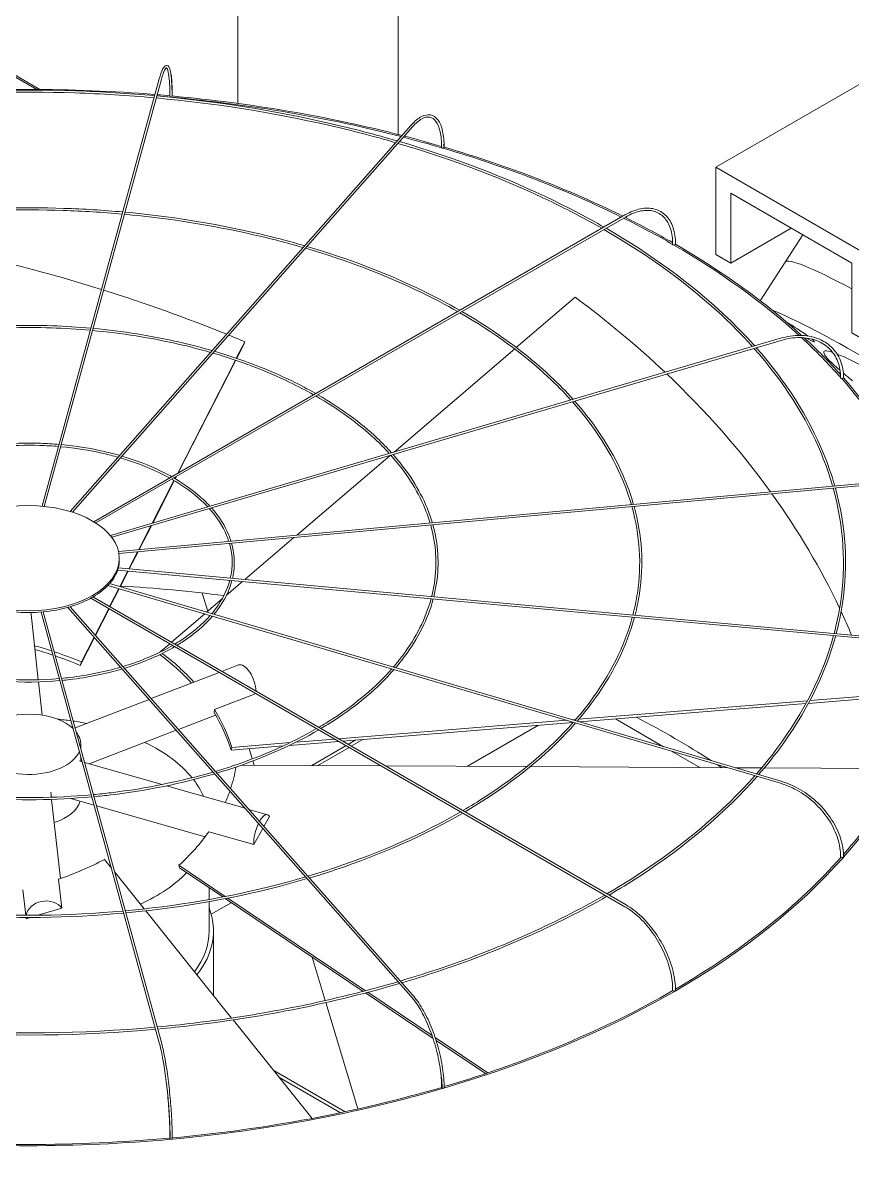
# Model space of a CAD drawing. Header units: millimetres. Extents: x -312439 to 477422, y -331570 to 212570.
# Drawn here: x 399621.9 to 399859.7, y 106468.7 to 106796.9 of the extents above; entities that cross this region are included whole.
import ezdxf

# ---------------------------------------------------------------- set-up
doc = ezdxf.new("R2010")
doc.units = ezdxf.units.MM

msp = doc.modelspace()

# ---------------------------------------------------------------- linework, layer by layer
at = {"color": 0, "linetype": 'Continuous', "lineweight": 0, "extrusion": (0, 0.816497, 0.57735)}
for p, q in [((399683.585, 107006.316), (399683.585, 106773.853)), ((399729.518, 106979.796), (399729.518, 106764.962)), ((399969.23, 106841.399), (399820.62, 106755.599)), ((399608.289, 106788.051), (399625.929, 106777.866)), ((399626.804, 106777.861), (399608.722, 106788.301)), ((399627.427, 106658.396), (399661.048, 106780.954)), ((399661.638, 106780.792), (399628.045, 106658.337)), ((399733.187, 106767.555), (399635.505, 106656.87)), ((399733.646, 106767.15), (399636.147, 106656.671)), ((399820.62, 106755.599), (399863.927, 106730.596)), ((399820.62, 106730.596), (399820.62, 106755.599)), ((399824.951, 106748.098), (399824.951, 106728.096)), ((399859.596, 106728.096), (399824.951, 106748.098)), ((399794.573, 106741.9), (399642.256, 106653.96)), ((399642.847, 106653.594), (399794.879, 106741.37)), ((399842.274, 106738.097), (399824.951, 106728.096)), ((399824.951, 106728.096), (399820.62, 106730.596)), ((399859.596, 106708.093), (399859.596, 106728.096)), ((399780.283, 106718.297), (399763.425, 106703.893)), ((399863.927, 106705.593), (399859.596, 106708.093)), ((399839.184, 106706.532), (399647.017, 106650.001)), ((399839.357, 106705.944), (399647.426, 106649.483)), ((399683.135, 106700.817), (399685.553, 106705.557)), ((399685.183, 106704.59), (399685.553, 106705.557)), ((399685.183, 106704.59), (399683.239, 106700.781)), ((399762.948, 106703.486), (399728.353, 106673.928)), ((399666.318, 106667.852), (399682.853, 106700.265)), ((399682.958, 106700.23), (399666.493, 106667.953)), ((399727.214, 106672.954), (399700.464, 106650.099)), ((399659.012, 106653.53), (399665.252, 106665.762)), ((399665.347, 106665.707), (399659.156, 106653.572)), ((399665.531, 106666.309), (399665.807, 106666.85)), ((399665.981, 106666.95), (399665.626, 106666.253)), ((399862.66, 106664.931), (399649.361, 106645.426)), ((399649.476, 106644.822), (399862.716, 106664.321)), ((399655.148, 106645.955), (399658.629, 106652.778)), ((399658.773, 106652.821), (399655.277, 106645.967)), ((399699.658, 106649.41), (399685.573, 106637.376)), ((399649.578, 106642.988), (399649.578, 106643.488)), ((399652.323, 106640.417), (399654.819, 106645.31)), ((399654.948, 106645.322), (399652.44, 106640.406)), ((399862.66, 106620.568), (399649.094, 106640.097)), ((399862.716, 106621.178), (399649.275, 106640.696)), ((399649.732, 106635.338), (399652.023, 106639.829)), ((399652.14, 106639.819), (399649.839, 106635.306)), ((399839.357, 106579.555), (399646.787, 106636.204)), ((399684.923, 106636.821), (399680.317, 106632.885)), ((399646.327, 106635.701), (399839.184, 106578.967)), ((399646.813, 106629.616), (399649.449, 106634.783)), ((399649.555, 106634.751), (399646.908, 106629.561)), ((399673.349, 106633.518), (399674.93, 106628.283)), ((399733.187, 106517.944), (399634.819, 106629.406)), ((399733.646, 106518.349), (399635.47, 106629.594)), ((399794.573, 106543.599), (399641.406, 106632.03)), ((399642.026, 106632.379), (399794.879, 106544.129)), ((399679.054, 106631.807), (399674.618, 106628.017)), ((399624.265, 106627.473), (399626.359, 106608.64)), ((399627.165, 106628.057), (399661.048, 106504.545)), ((399627.785, 106628.112), (399661.638, 106504.707)), ((399642.651, 106621.457), (399646.534, 106629.069)), ((399646.629, 106629.015), (399642.729, 106621.369)), ((399674.062, 106627.542), (399664.522, 106619.391)), ((399642.43, 106620.783), (399638.347, 106612.78)), ((399638.718, 106613.747), (399642.352, 106620.871)), ((399661.31, 106616.606), (399661.324, 106616.658)), ((399664.029, 106618.969), (399661.324, 106616.658)), ((399638.347, 106612.78), (399638.718, 106613.747)), ((399683.785, 106612.881), (399678.991, 106611.037)), ((399678.256, 106610.755), (399658.726, 106603.243)), ((399626.427, 106608.03), (399627.488, 106598.484)), ((399658.116, 106603.008), (399636.909, 106594.851)), ((399676.891, 106600.106), (399688.78, 106604.679)), ((399865.598, 106603.37), (399847.189, 106601.881)), ((399847.612, 106602.673), (399865.804, 106604.145)), ((399781.327, 106597.312), (399846.888, 106602.615)), ((399846.46, 106601.822), (399781.518, 106596.569)), ((399677.188, 106598.499), (399666.53, 106594.4)), ((399712.418, 106591.739), (399777.795, 106597.026)), ((399779.497, 106597.164), (399780.461, 106597.242)), ((399805.656, 106589.469), (399791.902, 106597.409)), ((399665.92, 106594.165), (399640.971, 106584.568)), ((399779.749, 106596.426), (399713.569, 106591.074)), ((399769.79, 106595.621), (399749.408, 106583.854)), ((399638.536, 106590.141), (399638.536, 106588.922)), ((399681.846, 106589.266), (399698.561, 106590.618)), ((399712.495, 106590.987), (399698.365, 106589.844)), ((399700.225, 106590.752), (399711.343, 106591.652)), ((399717.413, 106591.384), (399715.222, 106590.119)), ((399716.088, 106589.619), (399719.427, 106591.547)), ((399638.536, 106586.607), (399638.536, 106585.264)), ((399696.627, 106589.703), (399681.64, 106588.491)), ((399681.64, 106588.491), (399681.846, 106589.266)), ((399686.823, 106588.91), (399687.714, 106585.964)), ((399714.61, 106589.766), (399704.799, 106584.102)), ((399706.515, 106584.092), (399715.476, 106589.266)), ((399816.023, 106583.483), (399807.91, 106588.167)), ((399638.936, 106585.15), (399638.145, 106585.375)), ((399661.843, 106578.605), (399639.625, 106584.953)), ((399724.611, 106583.992), (399684.714, 106584.213)), ((399687.891, 106585.376), (399688.248, 106584.194)), ((399766.47, 106583.759), (399725.848, 106583.985)), ((399823.983, 106583.439), (399767.431, 106583.753)), ((399833.755, 106583.385), (399826.195, 106583.427)), ((399872.216, 106583.171), (399834.551, 106583.38)), ((399685.656, 106571.803), (399663.12, 106578.241)), ((399630.102, 106574.976), (399629.946, 106576.38)), ((399632.698, 106551.631), (399630.17, 106574.365)), ((399642.358, 106572.674), (399635.562, 106574.616)), ((399674.168, 106563.587), (399643.047, 106572.478)), ((399692.076, 106569.968), (399686.748, 106571.491)), ((399692.672, 106569.406), (399691.068, 106566.596)), ((399688.115, 106561.423), (399675.264, 106565.094)), ((399690.747, 106566.034), (399688.115, 106561.423)), ((399647.296, 106554.675), (399645.339, 106557.115)), ((399666.853, 106554.7), (399666.688, 106555.461)), ((399666.688, 106555.461), (399679.972, 106546.534)), ((399679.222, 106546.388), (399666.853, 106554.7)), ((399633.105, 106543.187), (399632.186, 106551.448)), ((399656.685, 106542.968), (399648.261, 106553.472)), ((399621.934, 106548.401), (399622.742, 106541.135)), ((399675.36, 106545.669), (399675.36, 106548.983)), ((399675.36, 106536.698), (399675.36, 106545.047)), ((399681.668, 106544.744), (399675.945, 106541.44)), ((399719.495, 106519.324), (399679.942, 106545.904)), ((399680.69, 106546.052), (399720.192, 106519.506)), ((399626.242, 106541.147), (399633.105, 106543.187)), ((399681.778, 106511.68), (399657.138, 106542.403)), ((399622.81, 106540.523), (399622.852, 106540.14)), ((399622.852, 106540.14), (399624.14, 106540.523)), ((399676.585, 106518.155), (399676.585, 106536.698)), ((399704.875, 106529.149), (399708.638, 106516.689)), ((399739.54, 106505.854), (399720.174, 106518.868)), ((399720.869, 106519.051), (399739.252, 106506.698)), ((399708.816, 106516.101), (399718.022, 106485.624)), ((399704.85, 106482.911), (399682.221, 106511.127)), ((399740.139, 106506.101), (399755.231, 106495.96)), ((399754.585, 106495.743), (399740.413, 106505.267)), ((399714.298, 106484.811), (399693.866, 106496.607)), ((399695.36, 106494.744), (399713.031, 106484.542))]:
    msp.add_line(p, q, dxfattribs=at)
at = {"color": 3, "linetype": 'Continuous', "lineweight": 0, "extrusion": (0, 0.816497, 0.57735)}
msp.add_line((399626.804, 106777.861), (399391.069, 106913.963), dxfattribs=at)
at = {"color": 5, "linetype": 'Continuous', "lineweight": 0, "extrusion": (0, 0.816497, 0.57735)}
msp.add_line((399833.345, 106717.31), (399845.561, 106736.199), dxfattribs=at)
at = {"color": 0, "linetype": 'Continuous', "lineweight": 0}
for centre, major_axis, ratio, start_param, end_param in [((399623.56, 106626.477), (-262.225, 0), 0.5773503, 4.5737285, 4.8518651), ((399623.56, 106626.477), (-261.613, 0), 0.5773503, 4.556469, 4.5713736), ((399623.56, 106626.477), (-262.225, 0), 0.5773503, 4.5571855, 4.5713361), ((399664.401, 106775.809), (0.306, -0.001), 0.5647458, 3.1415927, 4.5569919), ((399664.401, 106775.809), (0.306, -0.001), 0.5647458, 4.5569919, 6.1277883), ((399623.56, 106626.477), (-261.613, 0), 0.5773503, 4.2918428, 4.5551023), ((399664.449, 106775.984), (0.306, 0), 0.5773503, 5.7174869, 6.2831853), ((399623.56, 106626.477), (-262.225, 0), 0.5773503, 4.2917243, 4.5546375), ((399623.56, 106626.477), (-261.613, 0), 0.5773503, 4.242585, 4.2890574), ((399623.56, 106626.477), (-262.225, 0), 0.5773503, 4.2438111, 4.2889455), ((399742.291, 106761.198), (0.306, -0.003), 0.5659728, 3.1415927, 4.2460434), ((399742.291, 106761.198), (0.306, -0.003), 0.5659728, 4.2460434, 5.8168397), ((399623.56, 106626.477), (-261.613, 0), 0.5773503, 4.0051997, 4.2408431), ((399742.43, 106761.355), (0.306, 0), 0.5773503, 5.290332, 6.2831853), ((399623.56, 106626.477), (-262.225, 0), 0.5773503, 4.0050166, 4.2406095), ((399623.56, 106626.477), (-261.613, 0), 0.5773503, 3.9286416, 4.0018792), ((399623.56, 106626.477), (-262.225, 0), 0.5773503, 3.9309746, 4.001704), ((399623.93, 106584.76), (-236.033, 90.421), 0.5343599, 4.8289255, 5.0170065), ((399808.548, 106733.405), (0.306, -0.004), 0.5683066, 3.1415927, 3.9346429), ((399808.548, 106733.405), (0.306, -0.004), 0.5683066, 3.9346429, 5.5054392), ((399623.56, 106626.477), (-261.613, 0), 0.5773503, 3.7066773, 3.9265771), ((399808.765, 106733.53), (-0.306, 0), 0.5773503, 1.8326303, 3.1415927), ((399623.56, 106626.477), (-262.225, 0), 0.5773503, 3.705131, 3.9265633), ((399623.93, 106584.76), (-236.033, 90.421), 0.5343599, 4.6778989, 4.8264893), ((399623.766, 106584.568), (244.29, -64.884), 0.7560981, 0.9482496, 1.0897919), ((399843.201, 106709.206), (5.708, -3.692), 0.0711624, 0.8878199, 2.0510985), ((399623.93, 106584.76), (-236.033, 90.421), 0.5343599, 4.655659, 4.6753292), ((399623.56, 106626.477), (-261.613, 0), 0.5773503, 3.6151503, 3.7017035), ((399843.201, 106709.206), (5.708, -3.692), 0.0711624, 5.11634, 5.1262933), ((399623.56, 106626.477), (-262.225, 0), 0.5773503, 3.6198551, 3.6998544), ((399843.201, 106709.206), (5.708, -3.692), 0.0711624, 5.3743775, 6.845726), ((399903.82, 106668.955), (-52.199, 33.758), 0.0711624, 6.0148442, 6.7557057), ((399623.766, 106584.568), (244.29, -64.884), 0.7560981, 0.7473423, 0.9452164), ((399851.635, 106699.084), (5.708, -3.692), 0.0711624, 0.6470381, 0.8191165), ((399856.687, 106695.151), (-0.306, 0.005), 0.5715189, 0, 0.4809344), ((399856.687, 106695.151), (-0.306, 0.005), 0.5715189, 0.4809344, 2.0517307), ((399623.56, 106626.477), (-261.613, 0), 0.5773503, 3.3623861, 3.6122993), ((399856.96, 106695.231), (-0.306, 0), 0.5773503, 1.5184711, 3.1415927), ((399903.82, 106668.955), (-52.199, 33.758), 0.0711624, 0.5151173, 0.6172781), ((399623.56, 106626.477), (-262.225, 0), 0.5773503, 3.3525846, 3.6125039), ((399851.635, 106699.084), (5.708, -3.692), 0.0711624, 6.1570759, 6.5045159), ((399623.766, 106584.568), (244.29, -64.884), 0.7560981, 0.5676523, 0.7441319), ((399623.452, 106642.988), (-26.126, 0), 0.5773503, 2.9880814, 3.1415927), ((399623.452, 106642.988), (-26.126, 0), 0.5773503, 2.6739221, 2.9809447), ((399623.452, 106642.988), (-26.126, 0), 0.5773503, 2.3597628, 2.6667854), ((399623.56, 106485.237), (-261.613, 0), 0.5773503, 4.4965959, 4.611374), ((399623.452, 106642.988), (-26.126, 0), 0.5773503, 1.7314443, 2.0384669), ((399623.452, 106642.988), (-26.126, 0), 0.5773503, 2.0456036, 2.3526262), ((399623.452, 106642.988), (-26.126, 0), 0.5773503, 1.417285, 1.7243076), ((399618.771, 106626.862), (-5.494, -0.611), 0.8148193, 3.1415927, 3.239858), ((399623.766, 106584.568), (244.29, -64.884), 0.7560981, 0.5274276, 0.562586), ((399623.93, 106584.76), (56.639, -21.698), 0.5343599, 1.6636456, 1.7494756), ((399623.56, 106583.793), (-56.639, 21.698), 0.5343599, 4.7930664, 4.8825345), ((399623.93, 106584.76), (56.639, -21.698), 0.5343599, 1.5140664, 1.6514841), ((399623.766, 106584.568), (58.621, -15.57), 0.7560981, 1.0889957, 1.0897919), ((399623.766, 106584.568), (58.621, -15.57), 0.7560981, 0.8588781, 1.0770864), ((399623.56, 106583.793), (-56.639, 21.698), 0.5343599, 4.655659, 4.78086), ((399623.56, 106583.793), (58.621, -15.57), 0.7560981, 0.8715668, 1.0888975), ((399685.769, 106607.722), (-1.984, 5.159), 0.4527097, 4.0715694, 6.2831853), ((399623.766, 106584.568), (58.621, -15.57), 0.7560981, 0.4379774, 0.6748983), ((399623.56, 106626.477), (-261.613, 0), 0.5773503, 2.6753447, 2.9836943), ((399623.56, 106626.477), (-262.225, 0), 0.5773503, 2.6707914, 2.9843582), ((399623.56, 106590.141), (-14.976, 0), 0.5773503, 3.6916997, 5.4977871), ((399623.56, 106567.829), (-51.8, 0), 0.5773503, 4.4755897, 4.5522282), ((399623.56, 106567.829), (-51.8, 0), 0.5773503, 4.3841689, 4.46244), ((399623.56, 106583.793), (58.621, -15.57), 0.7560981, 0.4379774, 0.6726233), ((399623.56, 106485.237), (-261.613, 0), 0.5773503, 3.867145, 3.9833748), ((399623.56, 106590.141), (-14.976, 0), 0.5773503, 3.0357663, 3.5615783), ((399623.56, 106567.829), (-51.8, 0), 0.5773503, 3.5810046, 4.0125195), ((399623.56, 106590.141), (-14.976, 0), 0.5773503, 0.1968015, 2.9056449), ((399623.395, 106584.554), (59.282, 12.821), 0.7719474, 5.8595474, 5.99043), ((399623.56, 106485.237), (-261.613, 0), 0.5773503, 3.8494737, 3.8569689), ((399623.56, 106567.829), (-51.8, 0), 0.5773503, 3.3906549, 3.5616615), ((399623.395, 106584.554), (59.282, 12.821), 0.7719474, 5.7736505, 5.8452628), ((399623.56, 106575.233), (-14.976, 0), 0.5773503, 2.0838772, 2.9778132), ((399690.558, 106564.653), (1.518, 5.315), 0.3621096, 5.9116388, 7.2697762), ((399690.558, 106564.653), (1.518, 5.315), 0.3621096, 1.1204156, 2.3231422), ((399623.395, 106584.554), (59.282, 12.821), 0.7719474, 5.3512156, 5.5881365), ((399623.19, 106584.733), (-56.425, -22.248), 0.5660586, 1.5074553, 1.7443762), ((399623.56, 106626.477), (-262.225, 0), 0.5773503, 2.0421116, 2.6702774), ((399623.56, 106626.477), (-261.613, 0), 0.5773503, 2.358999, 2.669365), ((399856.687, 106557.927), (-0.306, 0.005), 0.5830421, 0, 1.1094484), ((399856.96, 106557.847), (-0.306, 0), 0.5773503, 0.5759933, 3.1415927), ((399623.56, 106567.829), (-51.8, 0), 0.5773503, 2.2375498, 2.6358707), ((399628.349, 106540.724), (5.494, 0.611), 0.8148193, 0.440938, 2.9148909), ((399623.56, 106536.698), (-53.025, 0), 0.5773503, 2.7158894, 3.3569527), ((399628.349, 106540.724), (5.494, 0.611), 0.8148193, 3.0505707, 3.1356266), ((399623.56, 106536.698), (-51.8, 0), 0.5773503, 2.7364581, 3.1415927), ((399623.56, 106626.477), (-261.613, 0), 0.5773503, 2.0437737, 2.355024), ((399808.548, 106519.674), (-0.306, 0.004), 0.5862544, 0, 0.7932918), ((399808.765, 106519.549), (-0.306, 0), 0.5773503, 0.261834, 3.1415927), ((399623.56, 106626.477), (-262.225, 0), 0.5773503, 1.7280308, 2.0415976), ((399623.56, 106626.477), (-261.613, 0), 0.5773503, 1.7289191, 2.0406845), ((399742.291, 106491.881), (-0.306, 0.003), 0.5885883, 0, 0.4763277), ((399742.43, 106491.723), (-0.306, 0), 0.5773503, 0, 3.1415927), ((399623.56, 106626.477), (-262.225, 0), 0.5773503, 1.4139544, 1.727034), ((399623.56, 106626.477), (-261.613, 0), 0.5773503, 1.41439, 1.726367), ((399664.401, 106477.269), (-0.306, 0.001), 0.5898153, 0, 0.1588369), ((399664.449, 106477.095), (-0.306, 0), 0.5773503, 0, 3.1415927)]:
    msp.add_ellipse(centre, major_axis=major_axis, ratio=ratio, start_param=start_param, end_param=end_param, dxfattribs=at)
at = {"color": 5, "linetype": 'Continuous', "lineweight": 0}
for centre, major_axis, start_param, end_param in [((399912.246, 106681.985), (71.741, -46.397), 2.4396741, 3.1415927), ((399903.82, 106668.955), (71.741, -46.397), 1.4443777, 2.8199243), ((399903.82, 106668.955), (-52.199, 33.758), 4.5203542, 5.9439197)]:
    msp.add_ellipse(centre, major_axis=major_axis, ratio=0.0711624, start_param=start_param, end_param=end_param, dxfattribs=at)
at = {"color": 0, "linetype": 'Continuous', "lineweight": 0}
msp.add_ellipse((399623.452, 106643.488), major_axis=(-26.126, 0), ratio=0.5773503, dxfattribs=at)
at = {"color": 3, "linetype": 'Continuous', "lineweight": 0}
for start_param, end_param in [(0, 2.3561945), (2.3561945, 3.1415927)]:
    msp.add_ellipse((399623.56, 106485.737), major_axis=(-262.225, 0), ratio=0.5773503, start_param=start_param, end_param=end_param, dxfattribs=at)
at = {"color": 0, "linetype": 'Continuous', "lineweight": 0}
for points, knots in [([(399664.755, 106775.984), (399664.755, 106777.687), (399664.703, 106779.204), (399664.501, 106781.723), (399664.351, 106782.722), (399663.949, 106784.144), (399663.724, 106784.659), (399662.939, 106784.775), (399662.69, 106784.627), (399662.139, 106784.042), (399661.832, 106783.387), (399661.352, 106782.006), (399661.2, 106781.508), (399661.048, 106780.954)], [4.712389, 4.712389, 4.712389, 4.712389, 5.0265482, 5.0265482, 5.3407075, 5.3407075, 5.6548668, 5.6548668, 5.8236028, 5.8236028, 6.1377621, 6.1377621, 6.2831853, 6.2831853, 6.2831853, 6.2831853]), ([(399661.638, 106780.792), (399661.957, 106781.952), (399662.276, 106782.844), (399662.832, 106783.924), (399663.081, 106784.074), (399663.108, 106784.074), (399663.313, 106783.925), (399663.665, 106782.761), (399663.809, 106781.911), (399664.02, 106779.667), (399664.082, 106778.237), (399664.095, 106776.349), (399664.096, 106776.082), (399664.095, 106775.81)], [0, 0, 0, 0, 0.3152669, 0.3152669, 0.6094726, 0.6094726, 0.9267406, 0.9267406, 1.2208373, 1.2208373, 1.5356304, 1.5356304, 1.5863402, 1.5863402, 1.5863402, 1.5863402]), ([(399664.373, 106782.12), (399664.382, 106782.059), (399664.391, 106781.997), (399664.543, 106780.91), (399664.637, 106779.607), (399664.701, 106777.369), (399664.71, 106776.609), (399664.707, 106775.809)], [1.10131175, 1.10131175, 1.10131175, 1.10131175, 1.12076762, 1.12076762, 1.43803566, 1.43803566, 1.5863026, 1.5863026, 1.5863026, 1.5863026]), ([(399659.709, 106776.074), (399652.214, 106776.751), (399644.663, 106777.219), (399620.435, 106778.035), (399603.677, 106777.564), (399587.194, 106776.074)], [5.342386, 5.342386, 5.342386, 5.342386, 5.43953692, 5.43953692, 5.65318828, 5.65318828, 5.65318828, 5.65318828]), ([(399659.544, 106775.473), (399652.026, 106776.151), (399644.451, 106776.617), (399620.332, 106777.416), (399603.71, 106776.948), (399587.359, 106775.473)], [5.34285963, 5.34285963, 5.34285963, 5.34285963, 5.44045758, 5.44045758, 5.65271466, 5.65271466, 5.65271466, 5.65271466]), ([(399728.824, 106762.611), (399722.546, 106764.44), (399716.125, 106766.105), (399693.675, 106771.239), (399677.068, 106773.866), (399660.164, 106775.417)], [5.03043397, 5.03043397, 5.03043397, 5.03043397, 5.12064091, 5.12064091, 5.34017784, 5.34017784, 5.34017784, 5.34017784]), ([(399729.271, 106763.118), (399722.984, 106764.956), (399716.552, 106766.63), (399694.013, 106771.804), (399677.321, 106774.453), (399660.329, 106776.017)], [5.02911205, 5.02911205, 5.02911205, 5.02911205, 5.11935362, 5.11935362, 5.33970837, 5.33970837, 5.33970837, 5.33970837]), ([(399742.736, 106761.355), (399742.736, 106763.07), (399742.586, 106764.619), (399741.989, 106767.245), (399741.545, 106768.323), (399740.364, 106769.908), (399739.615, 106770.414), (399737.975, 106770.699), (399737.115, 106770.525), (399735.302, 106769.605), (399734.337, 106768.819), (399733.313, 106767.696), (399733.25, 106767.626), (399733.187, 106767.555)], [4.712389, 4.712389, 4.712389, 4.712389, 5.0265482, 5.0265482, 5.3407075, 5.3407075, 5.6548668, 5.6548668, 5.9484515, 5.9484515, 6.2626108, 6.2626108, 6.2831853, 6.2831853, 6.2831853, 6.2831853]), ([(399733.646, 106767.15), (399734.56, 106768.185), (399735.469, 106768.951), (399737.152, 106769.873), (399737.917, 106770.03), (399739.259, 106769.795), (399739.856, 106769.401), (399740.883, 106768.002), (399741.3, 106766.997), (399741.852, 106764.494), (399741.992, 106763.003), (399741.985, 106761.296), (399741.985, 106761.248), (399741.985, 106761.2)], [0, 0, 0, 0, 0.3146448, 0.3146448, 0.6289116, 0.6289116, 0.9461796, 0.9461796, 1.2634477, 1.2634477, 1.5772832, 1.5772832, 1.5863402, 1.5863402, 1.5863402, 1.5863402]), ([(399787.924, 106738.061), (399783.322, 106740.69), (399778.529, 106743.209), (399760.031, 106752.148), (399745.208, 106757.801), (399729.473, 106762.421)], [4.71777189, 4.71777189, 4.71777189, 4.71777189, 4.80086127, 4.80086127, 5.02732174, 5.02732174, 5.02732174, 5.02732174]), ([(399788.538, 106738.416), (399783.924, 106741.061), (399779.119, 106743.595), (399760.57, 106752.591), (399745.703, 106758.278), (399729.92, 106762.928)], [4.71590946, 4.71590946, 4.71590946, 4.71590946, 4.79913358, 4.79913358, 5.02600568, 5.02600568, 5.02600568, 5.02600568]), ([(399742.588, 106762.21), (399742.594, 106762.005), (399742.597, 106761.799), (399742.599, 106761.459), (399742.598, 106761.328), (399742.597, 106761.197)], [7.805980691, 7.805980691, 7.805980691, 7.805980691, 7.845140151, 7.845140151, 7.869416781, 7.869416781, 7.869416781, 7.869416781]), ([(399650.566, 106742.746), (399644.982, 106743.249), (399639.357, 106743.596), (399621.239, 106744.208), (399608.686, 106743.858), (399596.337, 106742.746)], [5.34296141, 5.34296141, 5.34296141, 5.34296141, 5.43938168, 5.43938168, 5.65261288, 5.65261288, 5.65261288, 5.65261288]), ([(399650.401, 106742.145), (399644.794, 106742.649), (399639.145, 106742.995), (399621.136, 106743.59), (399608.718, 106743.242), (399596.502, 106742.145)], [5.34359392, 5.34359392, 5.34359392, 5.34359392, 5.44060854, 5.44060854, 5.65198037, 5.65198037, 5.65198037, 5.65198037]), ([(399702.291, 106732.546), (399697.637, 106733.897), (399692.879, 106735.129), (399676.118, 106738.959), (399663.681, 106740.926), (399651.021, 106742.089)], [5.03177949, 5.03177949, 5.03177949, 5.03177949, 5.12085286, 5.12085286, 5.34001919, 5.34001919, 5.34001919, 5.34001919]), ([(399702.739, 106733.053), (399698.075, 106734.413), (399693.307, 106735.653), (399676.456, 106739.524), (399663.934, 106741.513), (399651.186, 106742.689)], [5.03001504, 5.03001504, 5.03001504, 5.03001504, 5.11913743, 5.11913743, 5.33939405, 5.33939405, 5.33939405, 5.33939405]), ([(399809.071, 106733.53), (399809.071, 106735.255), (399808.835, 106736.85), (399807.901, 106739.629), (399807.203, 106740.813), (399805.404, 106742.633), (399804.306, 106743.269), (399801.838, 106743.921), (399800.471, 106743.938), (399797.606, 106743.369), (399796.107, 106742.781), (399794.6, 106741.915), (399794.586, 106741.908), (399794.573, 106741.9)], [3.1415927, 3.1415927, 3.1415927, 3.1415927, 3.4557519, 3.4557519, 3.7699112, 3.7699112, 4.0826965, 4.0826965, 4.3954482, 4.3954482, 4.7096075, 4.7096075, 4.712389, 4.712389, 4.712389, 4.712389]), ([(399794.879, 106741.37), (399796.317, 106742.2), (399797.748, 106742.76), (399800.448, 106743.295), (399801.715, 106743.27), (399803.966, 106742.657), (399804.953, 106742.069), (399806.575, 106740.376), (399807.211, 106739.267), (399808.056, 106736.62), (399808.264, 106735.082), (399808.242, 106733.409)], [1.5707963, 1.5707963, 1.5707963, 1.5707963, 1.8880644, 1.8880644, 2.2053324, 2.2053324, 2.5226004, 2.5226004, 2.8398685, 2.8398685, 3.1571365, 3.1571365, 3.1571365, 3.1571365]), ([(399831.116, 106704.158), (399828.38, 106707.211), (399825.44, 106710.204), (399812.759, 106722.039), (399801.401, 106730.308), (399788.539, 106737.709)], [4.40451603, 4.40451603, 4.40451603, 4.40451603, 4.48100319, 4.48100319, 4.71406654, 4.71406654, 4.71406654, 4.71406654]), ([(399831.767, 106704.35), (399829.034, 106707.412), (399826.1, 106710.413), (399813.41, 106722.309), (399802.034, 106730.622), (399789.151, 106738.063)], [4.40270972, 4.40270972, 4.40270972, 4.40270972, 4.47899466, 4.47899466, 4.71221436, 4.71221436, 4.71221436, 4.71221436]), ([(399746.6, 106714.203), (399743.208, 106716.133), (399739.679, 106717.984), (399725.87, 106724.653), (399714.747, 106728.892), (399702.94, 106732.356)], [4.7196458, 4.7196458, 4.7196458, 4.7196458, 4.80114658, 4.80114658, 5.02763075, 5.02763075, 5.02763075, 5.02763075]), ([(399747.215, 106714.558), (399743.81, 106716.504), (399740.269, 106718.371), (399726.409, 106725.096), (399715.242, 106729.37), (399703.388, 106732.863)], [4.71715813, 4.71715813, 4.71715813, 4.71715813, 4.79884427, 4.79884427, 5.02587671, 5.02587671, 5.02587671, 5.02587671]), ([(399779.049, 106688.841), (399777.039, 106691.072), (399774.884, 106693.26), (399765.417, 106702.089), (399756.882, 106708.296), (399747.216, 106713.851)], [4.40671458, 4.40671458, 4.40671458, 4.40671458, 4.48133637, 4.48133637, 4.71470569, 4.71470569, 4.71470569, 4.71470569]), ([(399779.7, 106689.033), (399777.694, 106691.273), (399775.543, 106693.469), (399766.068, 106702.358), (399757.515, 106708.61), (399747.828, 106714.205)], [4.40429576, 4.40429576, 4.40429576, 4.40429576, 4.47865981, 4.47865981, 4.7122362, 4.7122362, 4.7122362, 4.7122362]), ([(399641.426, 106709.429), (399637.753, 106709.757), (399634.052, 106709.985), (399622.043, 106710.393), (399613.692, 106710.163), (399605.477, 106709.429)], [5.34408303, 5.34408303, 5.34408303, 5.34408303, 5.43906993, 5.43906993, 5.65149126, 5.65149126, 5.65149126, 5.65149126]), ([(399641.262, 106708.828), (399637.565, 106709.157), (399633.84, 106709.383), (399621.94, 106709.774), (399613.725, 106709.547), (399605.642, 106708.828)], [5.34503474, 5.34503474, 5.34503474, 5.34503474, 5.44090812, 5.44090812, 5.65053954, 5.65053954, 5.65053954, 5.65053954]), ([(399675.765, 106702.49), (399672.734, 106703.364), (399669.637, 106704.163), (399658.563, 106706.691), (399650.296, 106707.998), (399641.881, 106708.772)], [5.03439168, 5.03439168, 5.03439168, 5.03439168, 5.12127422, 5.12127422, 5.3396756, 5.3396756, 5.3396756, 5.3396756]), ([(399676.214, 106702.998), (399673.172, 106703.881), (399670.064, 106704.688), (399658.901, 106707.255), (399650.548, 106708.585), (399642.046, 106709.372)], [5.03173968, 5.03173968, 5.03173968, 5.03173968, 5.11870396, 5.11870396, 5.33874043, 5.33874043, 5.33874043, 5.33874043]), ([(399857.266, 106695.231), (399857.266, 106696.964), (399856.966, 106698.614), (399855.791, 106701.583), (399854.915, 106702.902), (399852.674, 106705.069), (399851.31, 106705.917), (399848.239, 106707.058), (399846.532, 106707.352), (399842.943, 106707.365), (399841.062, 106707.084), (399839.184, 106706.532)], [4.712389, 4.712389, 4.712389, 4.712389, 5.0265482, 5.0265482, 5.3407075, 5.3407075, 5.6548668, 5.6548668, 5.969026, 5.969026, 6.2831853, 6.2831853, 6.2831853, 6.2831853]), ([(399839.357, 106705.944), (399841.173, 106706.478), (399842.985, 106706.745), (399846.42, 106706.722), (399848.041, 106706.432), (399850.933, 106705.332), (399852.204, 106704.522), (399854.279, 106702.464), (399855.083, 106701.215), (399856.148, 106698.392), (399856.409, 106696.818), (399856.381, 106695.156)], [6.2831853, 6.2831853, 6.2831853, 6.2831853, 6.6004533, 6.6004533, 6.9177214, 6.9177214, 7.2349894, 7.2349894, 7.5522575, 7.5522575, 7.8695255, 7.8695255, 7.8695255, 7.8695255]), ([(399705.285, 106690.35), (399703.101, 106691.584), (399700.831, 106692.769), (399691.711, 106697.169), (399684.292, 106699.993), (399676.416, 106702.301)], [4.72327264, 4.72327264, 4.72327264, 4.72327264, 4.80171455, 4.80171455, 5.02817129, 5.02817129, 5.02817129, 5.02817129]), ([(399705.901, 106690.705), (399703.704, 106691.955), (399701.422, 106693.156), (399692.25, 106697.612), (399684.787, 106700.471), (399676.863, 106702.808)], [4.71952861, 4.71952861, 4.71952861, 4.71952861, 4.7982649, 4.7982649, 5.02554265, 5.02554265, 5.02554265, 5.02554265]), ([(399854.118, 106664.15), (399853.23, 106667.258), (399852.153, 106670.349), (399846.575, 106683.886), (399840.074, 106694.062), (399831.567, 106703.652)], [4.09036759, 4.09036759, 4.09036759, 4.09036759, 4.16055829, 4.16055829, 4.40029723, 4.40029723, 4.40029723, 4.40029723]), ([(399854.738, 106664.207), (399853.852, 106667.325), (399852.778, 106670.426), (399847.205, 106684.016), (399840.709, 106694.226), (399832.216, 106703.843)], [4.08953528, 4.08953528, 4.08953528, 4.08953528, 4.15944113, 4.15944113, 4.39851052, 4.39851052, 4.39851052, 4.39851052]), ([(399726.988, 106673.527), (399725.703, 106674.939), (399724.33, 106676.325), (399718.077, 106682.147), (399712.368, 106686.291), (399705.902, 106689.999)], [4.41096312, 4.41096312, 4.41096312, 4.41096312, 4.4820009, 4.4820009, 4.71586354, 4.71586354, 4.71586354, 4.71586354]), ([(399727.641, 106673.718), (399726.359, 106675.139), (399724.99, 106676.533), (399718.728, 106682.417), (399713.002, 106686.606), (399706.515, 106690.353)], [4.40730528, 4.40730528, 4.40730528, 4.40730528, 4.47799052, 4.47799052, 4.71216027, 4.71216027, 4.71216027, 4.71216027]), ([(399797.028, 106658.929), (399796.374, 106661.201), (399795.588, 106663.46), (399791.429, 106673.613), (399786.541, 106681.294), (399780.15, 106688.527)], [4.09145544, 4.09145544, 4.09145544, 4.09145544, 4.15925512, 4.15925512, 4.39870409, 4.39870409, 4.39870409, 4.39870409]), ([(399796.406, 106658.873), (399795.752, 106661.134), (399794.964, 106663.383), (399790.798, 106673.483), (399785.906, 106681.13), (399779.501, 106688.336)], [4.09258463, 4.09258463, 4.09258463, 4.09258463, 4.16074385, 4.16074385, 4.40108815, 4.40108815, 4.40108815, 4.40108815]), ([(399632.286, 106676.111), (399630.523, 106676.266), (399628.748, 106676.374), (399622.847, 106676.577), (399618.7, 106676.469), (399614.617, 106676.111)], [5.34742678, 5.34742678, 5.34742678, 5.34742678, 5.43812478, 5.43812478, 5.64814751, 5.64814751, 5.64814751, 5.64814751]), ([(399632.122, 106675.511), (399630.335, 106675.665), (399628.536, 106675.772), (399622.744, 106675.959), (399618.733, 106675.852), (399614.782, 106675.511)], [5.34934775, 5.34934775, 5.34934775, 5.34934775, 5.44178794, 5.44178794, 5.64622654, 5.64622654, 5.64622654, 5.64622654]), ([(399649.239, 106672.432), (399647.831, 106672.831), (399646.395, 106673.196), (399641.008, 106674.422), (399636.911, 106675.069), (399632.742, 106675.456)], [5.04221465, 5.04221465, 5.04221465, 5.04221465, 5.12251796, 5.12251796, 5.33864709, 5.33864709, 5.33864709, 5.33864709]), ([(399649.688, 106672.941), (399648.27, 106673.348), (399646.823, 106673.722), (399641.346, 106674.986), (399637.164, 106675.656), (399632.906, 106676.055)], [5.03687901, 5.03687901, 5.03687901, 5.03687901, 5.11739529, 5.11739529, 5.33679188, 5.33679188, 5.33679188, 5.33679188]), ([(399663.967, 106666.495), (399662.992, 106667.034), (399661.984, 106667.553), (399657.553, 106669.684), (399653.836, 106671.094), (399649.891, 106672.245)], [4.73414686, 4.73414686, 4.73414686, 4.73414686, 4.80339703, 4.80339703, 5.02979007, 5.02979007, 5.02979007, 5.02979007]), ([(399664.585, 106666.852), (399663.597, 106667.406), (399662.575, 106667.941), (399658.092, 106670.127), (399654.331, 106671.572), (399650.338, 106672.752)], [4.72658474, 4.72658474, 4.72658474, 4.72658474, 4.79652126, 4.79652126, 5.0245472, 5.0245472, 5.0245472, 5.0245472]), ([(399738.697, 106653.595), (399738.276, 106655.014), (399737.775, 106656.425), (399735.023, 106663.087), (399731.742, 106668.202), (399727.443, 106673.022)], [4.09685918, 4.09685918, 4.09685918, 4.09685918, 4.16111414, 4.16111414, 4.40251946, 4.40251946, 4.40251946, 4.40251946]), ([(399739.319, 106653.652), (399738.899, 106655.081), (399738.4, 106656.502), (399735.653, 106663.218), (399732.377, 106668.367), (399728.093, 106673.213)], [4.09510983, 4.09510983, 4.09510983, 4.09510983, 4.15888353, 4.15888353, 4.39893942, 4.39893942, 4.39893942, 4.39893942]), ([(399674.922, 106658.21), (399674.364, 106658.804), (399673.775, 106659.389), (399670.737, 106662.205), (399667.855, 106664.286), (399664.589, 106666.146)], [4.42373247, 4.42373247, 4.42373247, 4.42373247, 4.48397953, 4.48397953, 4.71933502, 4.71933502, 4.71933502, 4.71933502]), ([(399675.579, 106658.403), (399675.024, 106659.005), (399674.438, 106659.598), (399671.389, 106662.475), (399668.489, 106664.601), (399665.202, 106666.5)], [4.41624247, 4.41624247, 4.41624247, 4.41624247, 4.47598634, 4.47598634, 4.71193426, 4.71193426, 4.71193426, 4.71193426]), ([(399854.549, 106621.925), (399855.305, 106624.781), (399855.901, 106627.65), (399858.003, 106641.528), (399857.313, 106652.645), (399854.286, 106663.55)], [3.77541609, 3.77541609, 3.77541609, 3.77541609, 3.83978539, 3.83978539, 4.08585643, 4.08585643, 4.08585643, 4.08585643]), ([(399855.168, 106621.868), (399855.921, 106624.731), (399856.516, 106627.608), (399858.613, 106641.524), (399857.924, 106652.675), (399854.906, 106663.607)], [3.77616248, 3.77616248, 3.77616248, 3.77616248, 3.84020832, 3.84020832, 4.08505688, 4.08505688, 4.08505688, 4.08505688]), ([(399680.981, 106648.318), (399680.797, 106648.893), (399680.586, 106649.466), (399679.248, 106652.691), (399677.577, 106655.275), (399675.384, 106657.708)], [4.10975269, 4.10975269, 4.10975269, 4.10975269, 4.16221832, 4.16221832, 4.40682155, 4.40682155, 4.40682155, 4.40682155]), ([(399681.605, 106648.375), (399681.422, 106648.96), (399681.212, 106649.543), (399679.878, 106652.822), (399678.213, 106655.439), (399676.035, 106657.899)], [4.10592526, 4.10592526, 4.10592526, 4.10592526, 4.15777238, 4.15777238, 4.39963811, 4.39963811, 4.39963811, 4.39963811]), ([(399796.845, 106627.201), (399797.386, 106629.275), (399797.816, 106631.358), (399799.386, 106641.717), (399798.862, 106650.074), (399796.577, 106658.273)], [3.77736844, 3.77736844, 3.77736844, 3.77736844, 3.83971259, 3.83971259, 4.08656564, 4.08656564, 4.08656564, 4.08656564]), ([(399797.463, 106627.145), (399798.002, 106629.225), (399798.431, 106631.316), (399799.996, 106641.713), (399799.474, 106650.104), (399797.197, 106658.33)], [3.77834287, 3.77834287, 3.77834287, 3.77834287, 3.84027623, 3.84027623, 4.08549455, 4.08549455, 4.08549455, 4.08549455]), ([(399739.136, 106632.478), (399739.465, 106633.773), (399739.729, 106635.074), (399740.768, 106641.914), (399740.412, 106647.508), (399738.87, 106652.996)], [3.78111281, 3.78111281, 3.78111281, 3.78111281, 3.83956511, 3.83956511, 4.08781837, 4.08781837, 4.08781837, 4.08781837]), ([(399739.753, 106632.422), (399740.081, 106633.724), (399740.344, 106635.032), (399741.378, 106641.91), (399741.024, 106647.538), (399739.49, 106653.053)], [3.78251471, 3.78251471, 3.78251471, 3.78251471, 3.8404098, 3.8404098, 4.0861992, 4.0861992, 4.0861992, 4.0861992]), ([(399681.422, 106637.756), (399681.543, 106638.272), (399681.643, 106638.789), (399682.15, 106642.11), (399681.962, 106644.941), (399681.163, 106647.719)], [3.79241111, 3.79241111, 3.79241111, 3.79241111, 3.83910744, 3.83910744, 4.09159713, 4.09159713, 4.09159713, 4.09159713]), ([(399682.038, 106637.7), (399682.158, 106638.223), (399682.258, 106638.747), (399682.761, 106642.106), (399682.574, 106644.972), (399681.784, 106647.776)], [3.79485754, 3.79485754, 3.79485754, 3.79485754, 3.8407928, 3.8407928, 4.08828416, 4.08828416, 4.08828416, 4.08828416]), ([(399676.09, 106627.584), (399676.471, 106628.036), (399676.834, 106628.492), (399679.144, 106631.578), (399680.521, 106634.341), (399681.272, 106637.155)], [3.47410339, 3.47410339, 3.47410339, 3.47410339, 3.51894345, 3.51894345, 3.77424927, 3.77424927, 3.77424927, 3.77424927]), ([(399676.731, 106627.395), (399677.074, 106627.81), (399677.403, 106628.228), (399679.722, 106631.342), (399681.13, 106634.189), (399681.89, 106637.098)], [3.48078418, 3.48078418, 3.48078418, 3.48078418, 3.52099532, 3.52099532, 3.77722211, 3.77722211, 3.77722211, 3.77722211]), ([(399728.152, 106612.268), (399729.098, 106613.365), (399729.992, 106614.476), (399734.724, 106620.805), (399737.466, 106626.289), (399738.978, 106631.878)], [3.46491265, 3.46491265, 3.46491265, 3.46491265, 3.51947788, 3.51947788, 3.77207122, 3.77207122, 3.77207122, 3.77207122]), ([(399728.797, 106612.079), (399729.703, 106613.139), (399730.562, 106614.212), (399735.302, 106620.57), (399738.075, 106626.137), (399739.597, 106631.821)], [3.46836695, 3.46836695, 3.46836695, 3.46836695, 3.52050672, 3.52050672, 3.77360482, 3.77360482, 3.77360482, 3.77360482]), ([(399665.466, 106618.846), (399666.062, 106619.2), (399666.644, 106619.562), (399670.545, 106622.093), (399673.389, 106624.502), (399675.652, 106627.074)], [3.15594616, 3.15594616, 3.15594616, 3.15594616, 3.1998122, 3.1998122, 3.45718678, 3.45718678, 3.45718678, 3.45718678]), ([(399666.073, 106618.496), (399666.578, 106618.8), (399667.073, 106619.11), (399671.018, 106621.671), (399673.966, 106624.185), (399676.298, 106626.884)], [3.16311142, 3.16311142, 3.16311142, 3.16311142, 3.20013863, 3.20013863, 3.46418527, 3.46418527, 3.46418527, 3.46418527]), ([(399780.211, 106596.954), (399781.724, 106598.695), (399783.15, 106600.46), (399790.304, 106610.033), (399794.411, 106618.236), (399796.685, 106626.601)], [3.46185589, 3.46185589, 3.46185589, 3.46185589, 3.51965328, 3.51965328, 3.77134922, 3.77134922, 3.77134922, 3.77134922]), ([(399780.857, 106596.764), (399782.33, 106598.468), (399783.72, 106600.196), (399790.882, 106609.798), (399795.02, 106618.085), (399797.304, 106626.544)], [3.46418406, 3.46418406, 3.46418406, 3.46418406, 3.52033986, 3.52033986, 3.7723822, 3.7723822, 3.7723822, 3.7723822]), ([(399832.262, 106581.642), (399834.345, 106584.03), (399836.306, 106586.453), (399845.881, 106599.269), (399851.353, 106610.188), (399854.388, 106621.324)], [3.46025293, 3.46025293, 3.46025293, 3.46025293, 3.51974047, 3.51974047, 3.77090484, 3.77090484, 3.77090484, 3.77090484]), ([(399832.908, 106581.452), (399834.951, 106583.803), (399836.875, 106586.188), (399846.459, 106599.034), (399851.962, 106610.037), (399855.007, 106621.268)], [3.4620089, 3.4620089, 3.4620089, 3.4620089, 3.52025567, 3.52025567, 3.77168417, 3.77168417, 3.77168417, 3.77168417]), ([(399650.602, 106612.448), (399651.342, 106612.671), (399652.074, 106612.904), (399657.199, 106614.616), (399661.265, 106616.418), (399664.858, 106618.49)], [2.837842, 2.837842, 2.837842, 2.837842, 2.88061564, 2.88061564, 3.14113288, 3.14113288, 3.14113288, 3.14113288]), ([(399651.047, 106611.943), (399651.68, 106612.136), (399652.306, 106612.336), (399657.513, 106614.07), (399661.744, 106615.957), (399665.469, 106618.137)], [2.84298262, 2.84298262, 2.84298262, 2.84298262, 2.8793398, 2.8793398, 3.14846238, 3.14846238, 3.14846238, 3.14846238]), ([(399633.013, 106609.052), (399633.809, 106609.128), (399634.601, 106609.213), (399640.443, 106609.915), (399645.355, 106610.909), (399649.955, 106612.256)], [2.52003494, 2.52003494, 2.52003494, 2.52003494, 2.56128493, 2.56128493, 2.82541727, 2.82541727, 2.82541727, 2.82541727]), ([(399633.178, 106608.453), (399633.892, 106608.522), (399634.603, 106608.598), (399640.551, 106609.303), (399645.642, 106610.338), (399650.402, 106611.749)], [2.52186126, 2.52186126, 2.52186126, 2.52186126, 2.55867334, 2.55867334, 2.83065097, 2.83065097, 2.83065097, 2.83065097]), ([(399706.781, 106594.993), (399708.18, 106595.812), (399709.543, 106596.652), (399717.51, 106601.823), (399723.186, 106606.625), (399727.709, 106611.76)], [3.14877196, 3.14877196, 3.14877196, 3.14877196, 3.19991213, 3.19991213, 3.45646828, 3.45646828, 3.45646828, 3.45646828]), ([(399707.391, 106594.641), (399708.697, 106595.411), (399709.972, 106596.2), (399717.983, 106601.401), (399723.763, 106606.309), (399728.357, 106611.57)], [3.15241617, 3.15241617, 3.15241617, 3.15241617, 3.2000755, 3.2000755, 3.46000178, 3.46000178, 3.46000178, 3.46000178]), ([(399614.345, 106608.395), (399615.061, 106608.33), (399615.779, 106608.273), (399621.832, 106607.858), (399627.252, 106607.916), (399632.559, 106608.395)], [2.20116261, 2.20116261, 2.20116261, 2.20116261, 2.23802396, 2.23802396, 2.51122637, 2.51122637, 2.51122637, 2.51122637]), ([(399614.509, 106608.995), (399615.26, 106608.928), (399616.013, 106608.87), (399621.959, 106608.476), (399627.23, 106608.535), (399632.394, 106608.995)], [2.2030547, 2.2030547, 2.2030547, 2.2030547, 2.24193573, 2.24193573, 2.50933428, 2.50933428, 2.50933428, 2.50933428]), ([(399676.747, 106599.23), (399676.805, 106599.45), (399676.851, 106599.701), (399676.883, 106600.02), (399676.887, 106600.063), (399676.891, 106600.106)], [27.2141577, 27.2141577, 27.2141577, 27.2141577, 28.9150445, 28.9150445, 29.1719106, 29.1719106, 29.1719106, 29.1719106]), ([(399748.095, 106571.14), (399750.298, 106572.424), (399752.441, 106573.742), (399764.475, 106581.552), (399772.982, 106588.749), (399779.767, 106596.446)], [3.14637947, 3.14637947, 3.14637947, 3.14637947, 3.19994276, 3.19994276, 3.45622926, 3.45622926, 3.45622926, 3.45622926]), ([(399677.127, 106582.392), (399678.779, 106582.884), (399680.411, 106583.399), (399690.834, 106586.878), (399698.976, 106590.486), (399706.171, 106594.638)], [2.8326444, 2.8326444, 2.8326444, 2.8326444, 2.88031456, 2.88031456, 3.14136267, 3.14136267, 3.14136267, 3.14136267]), ([(399677.574, 106581.886), (399679.117, 106582.349), (399680.643, 106582.831), (399691.148, 106586.332), (399699.456, 106590.025), (399706.783, 106594.285)], [2.83524734, 2.83524734, 2.83524734, 2.83524734, 2.87967423, 2.87967423, 3.14504801, 3.14504801, 3.14504801, 3.14504801]), ([(399748.706, 106570.788), (399750.815, 106572.023), (399752.87, 106573.29), (399764.948, 106581.13), (399773.559, 106588.433), (399780.415, 106596.256)], [3.14882268, 3.14882268, 3.14882268, 3.14882268, 3.20005174, 3.20005174, 3.4585926, 3.4585926, 3.4585926, 3.4585926]), ([(399642.153, 106575.735), (399643.848, 106575.893), (399645.536, 106576.073), (399657.369, 106577.49), (399667.239, 106579.489), (399676.48, 106582.2)], [2.51666009, 2.51666009, 2.51666009, 2.51666009, 2.56064993, 2.56064993, 2.826424, 2.826424, 2.826424, 2.826424]), ([(399642.318, 106575.135), (399643.931, 106575.287), (399645.538, 106575.458), (399657.477, 106576.878), (399667.526, 106578.917), (399676.927, 106581.693)], [2.517588, 2.517588, 2.517588, 2.517588, 2.55933958, 2.55933958, 2.82905034, 2.82905034, 2.82905034, 2.82905034]), ([(399789.399, 106547.293), (399792.409, 106549.044), (399795.336, 106550.842), (399811.436, 106561.291), (399822.772, 106570.879), (399831.817, 106581.135)], [3.14512292, 3.14512292, 3.14512292, 3.14512292, 3.19995757, 3.19995757, 3.45603404, 3.45603404, 3.45603404, 3.45603404]), ([(399790.01, 106546.941), (399792.927, 106548.643), (399795.765, 106550.39), (399811.909, 106560.869), (399823.349, 106570.562), (399832.465, 106580.944)], [3.14696065, 3.14696065, 3.14696065, 3.14696065, 3.20003933, 3.20003933, 3.45780979, 3.45780979, 3.45780979, 3.45780979]), ([(399839.184, 106578.967), (399841, 106578.433), (399842.818, 106577.632), (399846.277, 106575.574), (399847.916, 106574.317), (399850.85, 106571.476), (399852.143, 106569.891), (399854.254, 106566.555), (399855.071, 106564.804), (399856.148, 106561.314), (399856.409, 106559.576), (399856.381, 106557.933)], [6.2831853, 6.2831853, 6.2831853, 6.2831853, 6.6004533, 6.6004533, 6.9177214, 6.9177214, 7.2349894, 7.2349894, 7.5522575, 7.5522575, 7.8695255, 7.8695255, 7.8695255, 7.8695255]), ([(399857.266, 106557.847), (399857.266, 106559.58), (399856.967, 106561.394), (399855.804, 106565.015), (399854.941, 106566.82), (399852.737, 106570.249), (399851.395, 106571.873), (399848.364, 106574.782), (399846.675, 106576.068), (399843.11, 106578.178), (399841.235, 106579.002), (399839.357, 106579.555)], [4.712389, 4.712389, 4.712389, 4.712389, 5.0265482, 5.0265482, 5.3407075, 5.3407075, 5.6548668, 5.6548668, 5.969026, 5.969026, 6.2831853, 6.2831853, 6.2831853, 6.2831853]), ([(399605.205, 106575.078), (399606.708, 106574.941), (399608.215, 106574.822), (399620.345, 106573.997), (399631.135, 106574.118), (399641.699, 106575.078)], [2.20014358, 2.20014358, 2.20014358, 2.20014358, 2.23901367, 2.23901367, 2.5122454, 2.5122454, 2.5122454, 2.5122454]), ([(399605.37, 106575.678), (399606.907, 106575.539), (399608.449, 106575.418), (399620.472, 106574.615), (399631.114, 106574.737), (399641.534, 106575.678)], [2.20108803, 2.20108803, 2.20108803, 2.20108803, 2.24097619, 2.24097619, 2.51130095, 2.51130095, 2.51130095, 2.51130095]), ([(399703.652, 106552.336), (399706.217, 106553.097), (399708.748, 106553.894), (399724.469, 106559.139), (399736.687, 106564.554), (399747.484, 106570.786)], [2.8309089, 2.8309089, 2.8309089, 2.8309089, 2.8802112, 2.8802112, 3.14143931, 3.14143931, 3.14143931, 3.14143931]), ([(399704.099, 106551.83), (399706.554, 106552.561), (399708.98, 106553.326), (399724.783, 106558.594), (399737.166, 106564.093), (399748.096, 106570.432)], [2.8326515, 2.8326515, 2.8326515, 2.8326515, 2.87978381, 2.87978381, 3.14390081, 3.14390081, 3.14390081, 3.14390081]), ([(399651.293, 106542.418), (399653.886, 106542.659), (399656.47, 106542.933), (399674.295, 106545.064), (399689.123, 106548.068), (399703.004, 106552.145)], [2.51553267, 2.51553267, 2.51553267, 2.51553267, 2.56043494, 2.56043494, 2.82676017, 2.82676017, 2.82676017, 2.82676017]), ([(399651.458, 106541.818), (399653.969, 106542.052), (399656.472, 106542.318), (399674.403, 106544.452), (399689.411, 106547.496), (399703.452, 106551.638)], [2.51615458, 2.51615458, 2.51615458, 2.51615458, 2.55956039, 2.55956039, 2.82851318, 2.82851318, 2.82851318, 2.82851318]), ([(399730.169, 106522.289), (399733.648, 106523.319), (399737.082, 106524.4), (399758.1, 106531.411), (399774.391, 106538.63), (399788.787, 106546.939)], [2.83000203, 2.83000203, 2.83000203, 2.83000203, 2.88015896, 2.88015896, 3.14141755, 3.14141755, 3.14141755, 3.14141755]), ([(399730.616, 106521.783), (399733.986, 106522.784), (399737.314, 106523.832), (399758.414, 106530.866), (399774.87, 106538.169), (399789.4, 106546.586)], [2.83131179, 2.83131179, 2.83131179, 2.83131179, 2.87983823, 2.87983823, 3.14326557, 3.14326557, 3.14326557, 3.14326557]), ([(399809.071, 106519.549), (399809.071, 106521.274), (399808.835, 106523.129), (399807.916, 106526.924), (399807.234, 106528.864), (399805.49, 106532.642), (399804.428, 106534.481), (399802.028, 106537.881), (399800.689, 106539.441), (399797.862, 106542.134), (399796.374, 106543.267), (399794.879, 106544.129)], [3.1415927, 3.1415927, 3.1415927, 3.1415927, 3.4557519, 3.4557519, 3.7699112, 3.7699112, 4.0840704, 4.0840704, 4.3982297, 4.3982297, 4.712389, 4.712389, 4.712389, 4.712389]), ([(399596.065, 106541.761), (399598.354, 106541.553), (399600.651, 106541.37), (399618.858, 106540.137), (399635.019, 106540.321), (399650.838, 106541.761)], [2.19980176, 2.19980176, 2.19980176, 2.19980176, 2.23934285, 2.23934285, 2.51258722, 2.51258722, 2.51258722, 2.51258722]), ([(399596.23, 106542.361), (399598.554, 106542.15), (399600.885, 106541.967), (399618.985, 106540.754), (399634.997, 106540.94), (399650.674, 106542.361)], [2.20043103, 2.20043103, 2.20043103, 2.20043103, 2.24065263, 2.24065263, 2.51195795, 2.51195795, 2.51195795, 2.51195795]), ([(399794.573, 106543.599), (399796.011, 106542.769), (399797.454, 106541.67), (399800.2, 106539.043), (399801.504, 106537.515), (399803.837, 106534.185), (399804.866, 106532.384), (399806.547, 106528.689), (399807.198, 106526.797), (399808.057, 106523.114), (399808.264, 106521.324), (399808.242, 106519.678)], [1.5707963, 1.5707963, 1.5707963, 1.5707963, 1.8880644, 1.8880644, 2.2053324, 2.2053324, 2.5226004, 2.5226004, 2.8398685, 2.8398685, 3.1571365, 3.1571365, 3.1571365, 3.1571365]), ([(399660.43, 106509.112), (399663.923, 106509.435), (399667.403, 106509.804), (399691.218, 106512.65), (399711.001, 106516.658), (399729.521, 106522.098)], [2.51495522, 2.51495522, 2.51495522, 2.51495522, 2.56032682, 2.56032682, 2.8268898, 2.8268898, 2.8268898, 2.8268898]), ([(399660.594, 106508.513), (399664.006, 106508.829), (399667.405, 106509.189), (399691.326, 106512.038), (399711.289, 106516.086), (399729.968, 106521.591)], [2.51542291, 2.51542291, 2.51542291, 2.51542291, 2.55967055, 2.55967055, 2.82820543, 2.82820543, 2.82820543, 2.82820543]), ([(399733.187, 106517.944), (399734.101, 106516.908), (399735.022, 106515.604), (399736.783, 106512.578), (399737.622, 106510.853), (399739.127, 106507.167), (399739.792, 106505.206), (399740.879, 106501.246), (399741.301, 106499.248), (399741.86, 106495.416), (399741.997, 106493.583), (399741.985, 106491.912), (399741.985, 106491.898), (399741.985, 106491.884)], [6.2831853, 6.2831853, 6.2831853, 6.2831853, 6.5978301, 6.5978301, 6.9149527, 6.9149527, 7.2322207, 7.2322207, 7.5494887, 7.5494887, 7.8667568, 7.8667568, 7.8695255, 7.8695255, 7.8695255, 7.8695255]), ([(399742.736, 106491.723), (399742.736, 106493.439), (399742.585, 106495.32), (399741.998, 106499.236), (399741.562, 106501.27), (399740.446, 106505.297), (399739.766, 106507.289), (399738.23, 106511.039), (399737.372, 106512.796), (399735.561, 106515.907), (399734.607, 106517.261), (399733.646, 106518.349)], [4.712389, 4.712389, 4.712389, 4.712389, 5.0265482, 5.0265482, 5.3407075, 5.3407075, 5.6548668, 5.6548668, 5.969026, 5.969026, 6.2831853, 6.2831853, 6.2831853, 6.2831853]), ([(399586.928, 106508.456), (399590.003, 106508.175), (399593.088, 106507.931), (399617.37, 106506.287), (399638.9, 106506.535), (399659.975, 106508.456)], [2.19964371, 2.19964371, 2.19964371, 2.19964371, 2.23950729, 2.23950729, 2.51274527, 2.51274527, 2.51274527, 2.51274527]), ([(399587.093, 106509.056), (399590.203, 106508.773), (399593.322, 106508.527), (399617.497, 106506.905), (399638.878, 106507.154), (399659.81, 106509.056)], [2.20011555, 2.20011555, 2.20011555, 2.20011555, 2.24049017, 2.24049017, 2.51227343, 2.51227343, 2.51227343, 2.51227343]), ([(399661.048, 106504.545), (399661.366, 106503.385), (399661.686, 106501.954), (399662.297, 106498.688), (399662.587, 106496.851), (399663.108, 106492.962), (399663.338, 106490.912), (399663.713, 106486.802), (399663.859, 106484.744), (399664.052, 106480.826), (399664.099, 106478.967), (399664.095, 106477.291), (399664.095, 106477.281), (399664.095, 106477.27)], [0, 0, 0, 0, 0.3152669, 0.3152669, 0.6325349, 0.6325349, 0.949803, 0.949803, 1.267071, 1.267071, 1.584339, 1.584339, 1.5863402, 1.5863402, 1.5863402, 1.5863402]), ([(399664.755, 106477.095), (399664.755, 106478.798), (399664.703, 106480.688), (399664.502, 106484.659), (399664.352, 106486.739), (399663.969, 106490.887), (399663.736, 106492.955), (399663.208, 106496.878), (399662.914, 106498.732), (399662.293, 106502.049), (399661.967, 106503.51), (399661.638, 106504.707)], [4.712389, 4.712389, 4.712389, 4.712389, 5.0265482, 5.0265482, 5.3407075, 5.3407075, 5.6548668, 5.6548668, 5.969026, 5.969026, 6.2831853, 6.2831853, 6.2831853, 6.2831853]), ([(399664.143, 106477.095), (399664.143, 106478.786), (399664.091, 106480.666), (399663.891, 106484.619), (399663.742, 106486.691), (399663.426, 106490.106), (399663.284, 106491.452), (399663.127, 106492.768)], [4.71238898, 4.71238898, 4.71238898, 4.71238898, 5.02654825, 5.02654825, 5.34070751, 5.34070751, 5.54584713, 5.54584713, 5.54584713, 5.54584713])]:
    msp.add_open_spline(points, degree=3, knots=knots, dxfattribs=at)
msp.add_open_spline([(399742.124, 106491.723), (399742.124, 106492.664), (399742.078, 106493.658), (399741.986, 106494.69)], degree=3, dxfattribs=at)

doc.saveas('drawing.dxf')
